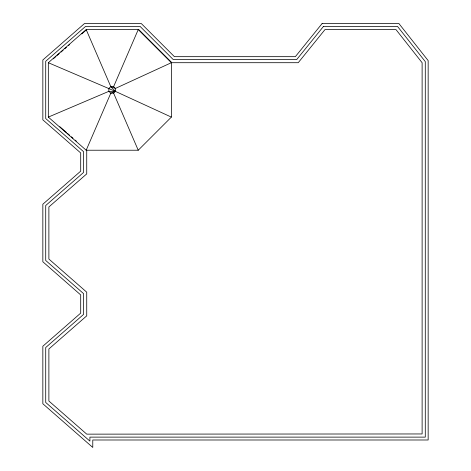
<?xml version="1.0" encoding="UTF-8"?>
<svg xmlns="http://www.w3.org/2000/svg" width="471" height="471" viewBox="0 0 471 471"><rect width="100%" height="100%" fill="white"/><g stroke="black" fill="none" stroke-linecap="round" stroke-linejoin="round"><path stroke-width="0.71" d="M86.187 150.225L110.809 93.152L115.401 91.374L171.356 117.102L138.233 150.225L86.187 150.225L48.33 117.102L48.33 62.708L86.187 29.591L138.786 29.591L171.909 62.708L298.237 62.708L324.99 29.591L395.981 29.591L422.116 62.708L422.116 433.956L86.735 434.144L48.884 401.021L48.884 348.976L86.735 315.847L86.735 292.185L48.884 259.032L48.884 206.957L86.735 173.881L86.735 150.225M113.611 86.658L115.401 88.436L115.401 91.374L113.611 93.152L110.809 93.152L108.83 91.345L108.83 88.466L110.809 86.658L113.611 86.658L138.233 29.591L171.356 62.708L171.356 117.102M53.276 58.869L56.014 56.467M57.115 55.507L59.311 53.588M60.953 52.151L63.149 50.232M64.792 48.79L66.44 47.347M68.636 45.428L69.732 44.468M81.801 33.906L86.735 29.591M171.356 62.708L115.401 88.436L110.809 86.658L86.187 29.591M48.33 117.102L108.83 91.345L115.401 91.374L110.809 86.658M48.33 62.708L115.401 91.374M59.858 126.705L66.44 132.463M67.536 133.423L69.732 135.342M71.374 136.784L73.023 138.221M75.219 140.14L76.314 141.1M113.611 93.152L138.233 150.225M322.105 23.55L295.352 56.673L174.405 56.673L141.288 23.55L84.468 23.55L42.843 59.97L42.843 119.84L80.7 152.963L80.7 171.138L42.843 204.22L42.843 261.77L80.7 294.928L80.7 313.109L42.843 346.232L42.843 403.759L92.775 447.45L92.775 439.991L428.157 439.991L428.157 60.612L398.908 23.55L322.105 23.55M323.477 26.423L296.724 59.54L173.222 59.54L140.099 26.423L85.545 26.423L45.716 61.271L45.716 118.539L83.567 151.662L83.567 172.445L45.716 205.521L45.716 260.469L83.567 293.621L83.567 314.41L45.716 347.533L45.716 402.458L89.908 441.127L89.908 437.123L425.284 437.123L425.284 61.613L397.518 26.423L323.477 26.423"/></g></svg>
